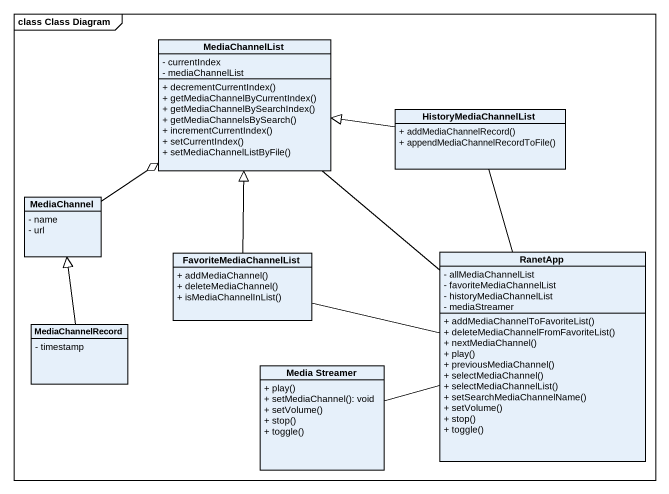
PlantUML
@startuml
mainframe class Class Diagram
hide circle
hide empty members
skinparam classAttributeIconSize 0
class MediaChannelList {
  - currentIndex
  - mediaChannelList
  + decrementCurrentIndex()
  + getMediaChannelByCurrentIndex()
  + getMediaChannelBySearchIndex()
  + getMediaChannelsBySearch()
  + incrementCurrentIndex()
  + setCurrentIndex()
  + setMediaChannelListByFile()
}
class HistoryMediaChannelList {
  + addMediaChannelRecord()
  + appendMediaChannelRecordToFile()
}
class MediaChannel {
  - name
  - url
}
class FavoriteMediaChannelList {
  + addMediaChannel()
  + deleteMediaChannel()
  + isMediaChannelInList()
}
class RanetApp {
  - allMediaChannelList
  - favoriteMediaChannelList
  - historyMediaChannelList
  - mediaStreamer
  + addMediaChannelToFavoriteList()
  + deleteMediaChannelFromFavoriteList()
  + nextMediaChannel()
  + play()
  + previousMediaChannel()
  + selectMediaChannel()
  + selectMediaChannelList()
  + setSearchMediaChannelName()
  + setVolume()
  + stop()
  + toggle()
}
class MediaChannelRecord {
  - timestamp
}
class "Media Streamer" as Media_Streamer {
  + play()
  + setMediaChannel(): void
  + setVolume()
  + stop()
  + toggle()
}
MediaChannelList -- RanetApp
HistoryMediaChannelList -left-|> MediaChannelList
HistoryMediaChannelList -- RanetApp
MediaChannel -up-o MediaChannelList
FavoriteMediaChannelList -up-|> MediaChannelList
FavoriteMediaChannelList -right- RanetApp
MediaChannelRecord -up-|> MediaChannel
Media_Streamer -right- RanetApp
@enduml
